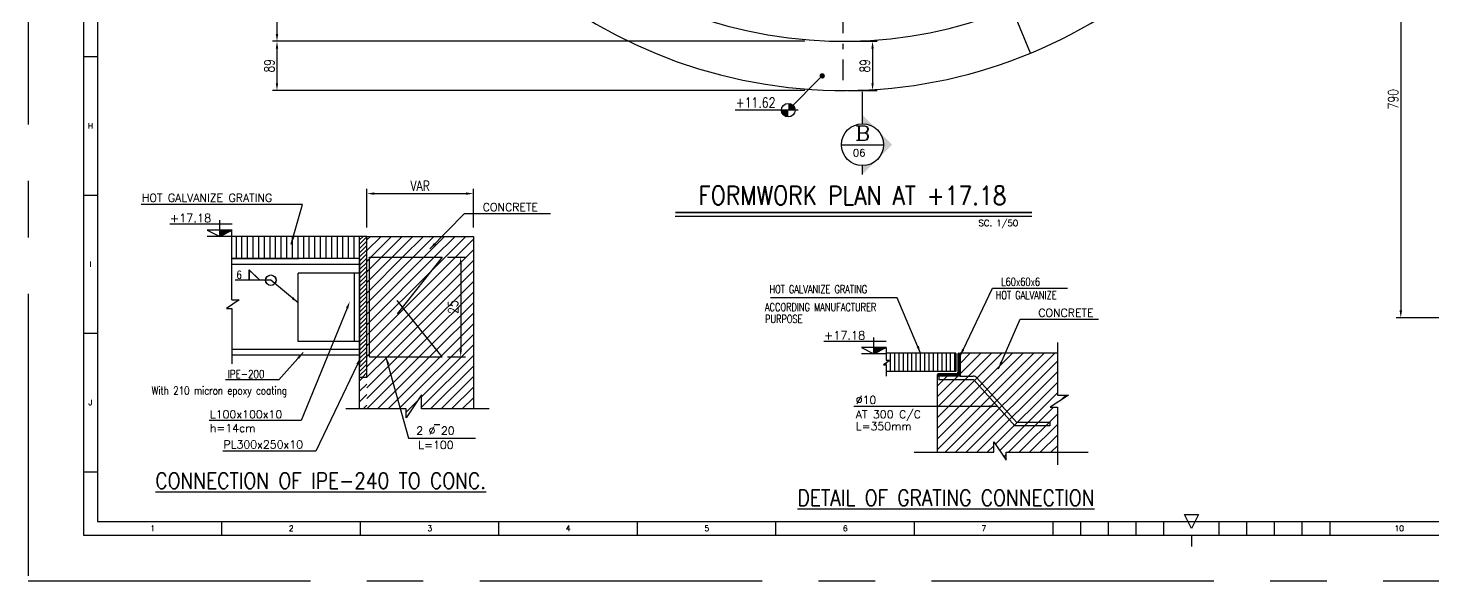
# Model space of a CAD drawing. Extents: x 0 to 9506, y 0 to 789.
# Drawn here: x 9373.31 to 9398.67, y 759.1 to 769.09 of the extents above; entities that cross this region are included whole.
import ezdxf
from ezdxf.enums import TextEntityAlignment as Align

# ---------------------------------------------------------------- set-up
doc = ezdxf.new("R2010")
doc.units = 0
doc.header["$LTSCALE"] = 3
doc.header["$MEASUREMENT"] = 0
for name, pattern in [('CENTER', [2, 1.25, -0.25, 0.25, -0.25]), ('DASHDOT', [1, 0.5, -0.25, 0, -0.25]), ('DASHED2', [0.375, 0.25, -0.125])]:
    doc.linetypes.add(name, pattern=pattern)
doc.layers.get('0').update_dxf_attribs({"linetype": 'CONTINUOUS'})
doc.layers.get('DEFPOINTS').update_dxf_attribs({"linetype": 'CONTINUOUS'})
for name, color, linetype in [('1', 1, 'CONTINUOUS'), ('1HATCH1', 20, 'CONTINUOUS'), ('1SIGN', 2, 'CONTINUOUS'), ('1TEXT1', 2, 'CONTINUOUS'), ('1WALL', 3, 'CONTINUOUS'), ('2', 2, 'CONTINUOUS'), ('4', 4, 'CONTINUOUS'), ('ARMATOR', 4, 'CONTINUOUS'), ('CUT', 1, 'DASHED2'), ('DIM', 7, 'CONTINUOUS'), ('H', 15, 'CONTINUOUS'), ('KD', 3, 'CONTINUOUS'), ('SEC.', 5, 'CONTINUOUS'), ('T', 3, 'CONTINUOUS')]:
    doc.layers.add(name, color=color, linetype=linetype)
doc.styles.add('ROMANC', font='romanc.shx')
doc.styles.add('ROMANS', font='ROMANS.shx', dxfattribs={"width": 0.8})
doc.styles.get("Standard").update_dxf_attribs({"font": 'romans.shx'})
doc.styles.add('TX', font='TXT.shx')
doc.dimstyles.new('100 GHA', dxfattribs={"dimtxt": 0.135, "dimasz": 0.11, "dimexe": 0.06, "dimexo": 0.06, "dimgap": 0.025, "dimtad": 1, "dimdec": 0, "dimlfac": 100, "dimzin": 0, "dimdsep": 46, "dimtxsty": 'ROMANS', "dimcen": 0.5, "dimclrd": 1, "dimclre": 1, "dimclrt": 2, "dimadec": 0, "dimazin": 0, "dimtfac": 1, "dimtdec": 0, "dimtmove": 2, "dimatfit": 3, "dimfxl": 0.15, "dimtolj": 1, "dimtzin": 0, "dimlwd": -1, "dimlwe": -1, "dimarcsym": 0})
pattern_1 = [(45, (45.59463, 35.38166), (-0.0954594155, 0.0954594155), [])]

# ---------------------------------------------------------------- blocks, each defined once
blk = doc.blocks.new('*D80')
at = {"layer": '1WALL', "color": 1, "transparency": 16777216}
for p, q in [((9387.328, 784.778), (9377.718, 784.778)), ((9377.802, 784.646), (9377.802, 768.987)), ((9387.328, 768.855), (9377.718, 768.855))]:
    blk.add_line(p, q, dxfattribs=at)
for points in [[(9377.78, 784.646), (9377.824, 784.646), (9377.802, 784.778)], [(9377.78, 768.987), (9377.824, 768.987), (9377.802, 768.855)]]:
    blk.add_solid(points, dxfattribs=at)
at = {"layer": 'DEFPOINTS', "color": 0, "transparency": 16777216}
for p in [(9387.412, 784.778), (9377.802, 768.855), (9387.412, 768.855)]:
    blk.add_point(p, dxfattribs=at)
at = {"layer": '1WALL', "color": 2, "transparency": 16777216, "insert": (9377.664, 776.816), "char_height": 0.18, "attachment_point": 5, "rotation": 90, "style": 'ROMANS'}
blk.add_mtext('\\A1;1592', dxfattribs=at)
blk = doc.blocks.new('*D81')
at = {"layer": '1WALL', "color": 1, "transparency": 16777216}
for p, q in [((9387.328, 768.855), (9377.718, 768.855)), ((9377.802, 768.723), (9377.802, 768.098)), ((9387.328, 767.966), (9377.718, 767.966))]:
    blk.add_line(p, q, dxfattribs=at)
for points in [[(9377.78, 768.723), (9377.824, 768.723), (9377.802, 768.855)], [(9377.78, 768.098), (9377.824, 768.098), (9377.802, 767.966)]]:
    blk.add_solid(points, dxfattribs=at)
at = {"layer": 'DEFPOINTS', "color": 0, "transparency": 16777216}
for p in [(9387.412, 768.855), (9377.802, 767.966), (9387.412, 767.966)]:
    blk.add_point(p, dxfattribs=at)
at = {"layer": '1WALL', "color": 2, "transparency": 16777216, "insert": (9377.664, 768.411), "char_height": 0.18, "attachment_point": 5, "rotation": 90, "style": 'ROMANS'}
blk.add_mtext('\\A1;89', dxfattribs=at)
blk = doc.blocks.new('*D128')
at = {"layer": '1WALL', "color": 1, "transparency": 16777216}
for p, q in [((9388.1, 768.855), (9388.636, 768.855)), ((9388.552, 768.723), (9388.552, 768.098)), ((9388.1, 767.966), (9388.636, 767.966))]:
    blk.add_line(p, q, dxfattribs=at)
for points in [[(9388.53, 768.723), (9388.574, 768.723), (9388.552, 768.855)], [(9388.53, 768.098), (9388.574, 768.098), (9388.552, 767.966)]]:
    blk.add_solid(points, dxfattribs=at)
at = {"layer": 'DEFPOINTS', "color": 0, "transparency": 16777216}
for p in [(9388.016, 768.855), (9388.016, 767.966), (9388.552, 767.966)]:
    blk.add_point(p, dxfattribs=at)
at = {"layer": '1WALL', "color": 2, "transparency": 16777216, "insert": (9388.414, 768.411), "char_height": 0.18, "attachment_point": 5, "rotation": 90, "style": 'ROMANS'}
blk.add_mtext('\\A1;89', dxfattribs=at)
blk = doc.blocks.new('*D315')
at = {"layer": '1WALL', "color": 1, "transparency": 16777216}
for p, q in [((9398.803, 771.758), (9398.003, 771.758)), ((9398.087, 771.626), (9398.087, 763.99)), ((9398.803, 763.858), (9398.003, 763.858))]:
    blk.add_line(p, q, dxfattribs=at)
for points in [[(9398.065, 771.626), (9398.109, 771.626), (9398.087, 771.758)], [(9398.065, 763.99), (9398.109, 763.99), (9398.087, 763.858)]]:
    blk.add_solid(points, dxfattribs=at)
at = {"layer": 'DEFPOINTS', "color": 0, "transparency": 16777216}
for p in [(9398.887, 771.758), (9398.087, 763.858), (9398.887, 763.858)]:
    blk.add_point(p, dxfattribs=at)
at = {"layer": '1WALL', "color": 2, "transparency": 16777216, "insert": (9397.949, 767.808), "char_height": 0.18, "attachment_point": 5, "rotation": 90, "style": 'ROMANS'}
blk.add_mtext('\\A1;790', dxfattribs=at)
blk = doc.blocks.new('SEC-1')
at = {"layer": 'SEC.'}
h = blk.add_hatch(color=9, dxfattribs=at)
h.paths.add_polyline_path([(-81.7, 0), (-40.8, -40.8, -0.414214), (-40.8, 40.8)])
h.paths.add_polyline_path([(-40.8, -40.8), (0, -81.7), (0, -57.7, -0.198912)])
h.paths.add_polyline_path([(-40.8, 40.8, -0.198912), (0, 57.7), (0, 81.7)])
at = {"layer": 'SEC.', "color": 9}
blk.add_line((0, 81.7), (0, 57.7), dxfattribs=at)
at = {"layer": 'SEC.', "color": 4}
blk.add_line((0, -57.7), (0, -145), dxfattribs=at)
blk.add_circle((0, 0), 57.7, dxfattribs=at)
blk = doc.blocks.new('*D340')
at = {"layer": 'DEFPOINTS', "color": 0, "transparency": 16777216}
for p in [(9380.798, 764.953), (9380.798, 763.151), (9381.118, 763.151)]:
    blk.add_point(p, dxfattribs=at)
at = {"layer": 'DIM', "color": 1, "transparency": 16777216}
for p, q in [((9380.882, 764.953), (9381.202, 764.953)), ((9381.118, 764.821), (9381.118, 763.283)), ((9380.882, 763.151), (9381.202, 763.151))]:
    blk.add_line(p, q, dxfattribs=at)
for points in [[(9381.096, 764.821), (9381.14, 764.821), (9381.118, 764.953)], [(9381.096, 763.283), (9381.14, 763.283), (9381.118, 763.151)]]:
    blk.add_solid(points, dxfattribs=at)
at = {"layer": 'DIM', "color": 2, "transparency": 16777216, "insert": (9380.98, 764.052), "char_height": 0.18, "attachment_point": 5, "rotation": 90, "style": 'ROMANS'}
blk.add_mtext('\\A1;25', dxfattribs=at)
blk = doc.blocks.new('*D341')
at = {"layer": 'DEFPOINTS', "color": 0, "transparency": 16777216}
for p in [(9381.347, 766.102), (9379.425, 765.408), (9381.347, 765.408)]:
    blk.add_point(p, dxfattribs=at)
at = {"layer": 'DIM', "color": 1, "transparency": 16777216}
for p, q in [((9379.425, 765.492), (9379.425, 766.186)), ((9379.557, 766.102), (9381.215, 766.102)), ((9381.347, 765.492), (9381.347, 766.186))]:
    blk.add_line(p, q, dxfattribs=at)
for points in [[(9379.557, 766.124), (9379.557, 766.08), (9379.425, 766.102)], [(9381.215, 766.124), (9381.215, 766.08), (9381.347, 766.102)]]:
    blk.add_solid(points, dxfattribs=at)
at = {"layer": 'DIM', "color": 2, "transparency": 16777216, "insert": (9380.386, 766.24), "char_height": 0.18, "attachment_point": 5, "style": 'ROMANS'}
blk.add_mtext('\\A1;VAR', dxfattribs=at)
blk = doc.blocks.new('KD')
at = {"layer": 'KD', "color": 3}
for p, q in [((0, -1.214), (0, -42.424)), ((0, -42.424), (58.871, -42.424))]:
    blk.add_line(p, q, dxfattribs=at)
at = {"layer": 'KD', "color": 5}
for p, q in [((0.368, -1.582), (0.368, -42.056)), ((0.368, -42.056), (58.503, -42.056))]:
    blk.add_line(p, q, dxfattribs=at)
at = {"layer": 'KD', "color": 6}
for p, q in [((0, -29.693), (0.368, -29.693)), ((0, -33.373), (0.368, -33.373)), ((0, -37.052), (0.368, -37.052)), ((0, -40.732), (0.368, -40.732)), ((3.679, -42.424), (3.679, -42.056)), ((7.359, -42.424), (7.359, -42.056)), ((11.038, -42.424), (11.038, -42.056)), ((14.718, -42.424), (14.718, -42.056)), ((18.397, -42.424), (18.397, -42.056)), ((22.077, -42.424), (22.077, -42.056)), ((25.756, -42.424), (25.756, -42.056)), ((26.492, -42.424), (26.492, -42.056)), ((27.228, -42.424), (27.228, -42.056)), ((27.964, -42.424), (27.964, -42.056)), ((28.7, -42.424), (28.7, -42.056)), ((29.252, -41.872), (29.62, -41.872)), ((29.436, -42.24), (29.252, -41.872)), ((29.62, -41.872), (29.436, -42.24)), ((30.172, -42.424), (30.172, -42.056)), ((30.908, -42.424), (30.908, -42.056)), ((31.643, -42.424), (31.643, -42.056)), ((32.379, -42.424), (32.379, -42.056)), ((33.115, -42.424), (33.115, -42.056)), ((25.756, -42.424), (33.115, -42.424)), ((29.436, -42.424), (29.436, -42.719))]:
    blk.add_line(p, q, dxfattribs=at)
at = {"layer": 'KD', "color": 8, "linetype": 'CENTER', "ltscale": 2}
blk.add_lwpolyline([(-1.472, -43.638), (60.343, -43.638), (60.343, 0), (-1.472, 0)], close=True, dxfattribs=at)
at = {"layer": 'DIM'}
for tag, p in [('--', (55.888, -41.627)), ('--', (56.775, -41.661)), ('1:', (57.553, -41.661))]:
    blk.add_attdef(tag, p, '', height=0.147, dxfattribs=at)
at = {"layer": 'KD', "color": 6, "style": 'TX'}
for s, height, p in [('H', 0.147, (0.184, -31.533)), ('I', 0.147, (0.184, -35.212)), ('J', 0.147, (0.184, -38.892)), ('1', 0.147, (1.84, -42.24)), ('2', 0.147, (5.519, -42.24)), ('3', 0.147, (9.199, -42.24)), ('4', 0.147, (12.878, -42.24)), ('5', 0.147, (16.558, -42.24)), ('6', 0.147, (20.237, -42.24)), ('7', 0.147, (23.917, -42.24)), ('10', 0.1472, (34.955, -42.24))]:
    blk.add_text(s, height=height, dxfattribs=at).set_placement(p, align=Align.MIDDLE)

msp = doc.modelspace()

# ---------------------------------------------------------------- hatches: boundary and pattern name
h = msp.add_hatch(color=1)
h.paths.add_polyline_path([(9387.0299, 767.7333, -0.4142136), (9387.1524, 767.6107), (9387.0299, 767.6107)])
h.paths.add_polyline_path([(9386.9073, 767.6107), (9387.0299, 767.6107), (9387.0299, 767.4882, -0.4142136)])
at = {"layer": '1HATCH1', "linetype": 'Continuous'}
for points in [[(9376.993, 765.4407), (9376.768, 765.4407), (9376.768, 765.3282)], [(9376.993, 765.4407), (9376.768, 765.4407), (9376.768, 765.3282)], [(9388.8, 763.3203), (9388.575, 763.3203), (9388.575, 763.2078)], [(9388.8, 763.3203), (9388.575, 763.3203), (9388.575, 763.2078)]]:
    msp.add_hatch(color=256, dxfattribs=at).paths.add_polyline_path(points)
at = {"layer": '1WALL'}
h = msp.add_hatch(dxfattribs=at)
h.set_pattern_fill('ANSI31', color=1, scale=1.08, style=0)
h.set_pattern_definition(pattern_1)
h.paths.add_polyline_path([(9379.4253, 765.3285), (9379.4253, 762.7784), (9379.4253, 762.2106), (9380.1333, 762.2106), (9380.1333, 762.049), (9380.4102, 762.4646), (9380.4102, 762.2106), (9381.3465, 762.2106), (9381.3465, 765.3285)])
h.paths.add_polyline_path([(9380.7846, 764.9532), (9380.0648, 764.0521), (9380.7846, 763.1509), (9379.4688, 763.1509), (9379.4688, 764.9532)], flags=16)
h.paths.add_polyline_path([(9380.8449, 763.8905), (9380.8449, 764.2136), (9381.1149, 764.2136), (9381.1149, 763.8905)], flags=24)
h = msp.add_hatch(dxfattribs=at)
h.set_pattern_fill('ANSI31', color=1, scale=1.08, style=0)
h.set_pattern_definition(pattern_1)
h.paths.add_polyline_path([(9379.4688, 764.9532), (9379.4688, 763.1509), (9380.7846, 763.1509), (9380.0648, 764.0521), (9380.7846, 764.9532)])
h = msp.add_hatch(dxfattribs=at)
h.set_pattern_fill('ANSI31', color=1, scale=1.08, style=0)
h.set_pattern_definition([(45, (45.59463, 35.23704), (-0.0954594155, 0.0954594155), [])])
h.paths.add_polyline_path([(9391.7595, 762.2399), (9392.0901, 762.4601), (9391.8881, 762.4601), (9391.8881, 763.2178), (9390.1305, 763.2178), (9390.1305, 762.8042), (9389.7168, 762.8042), (9389.7168, 761.4264), (9390.743, 761.4264), (9390.743, 761.616), (9390.9633, 761.2857), (9390.9633, 761.4264), (9391.8881, 761.4264), (9391.8881, 762.2399)])
h.paths.add_polyline_path([(9391.1503, 761.9693), (9391.7543, 761.9693), (9391.7543, 761.9031), (9391.1206, 761.9031), (9390.386, 762.7297, 0.2142555), (9390.3675, 762.738, -0.2142555), (9390.386, 762.7297), (9391.1206, 761.9031), (9391.7543, 761.9031), (9391.7543, 761.9693), (9391.1503, 761.9693), (9390.4355, 762.7736, 0.2142548), (9390.3675, 762.8042, -0.2142548), (9390.4355, 762.7736)], flags=16)
h = msp.add_hatch(dxfattribs=at)
h.set_pattern_fill('ANSI31', color=1, scale=1.08, style=0)
h.set_pattern_definition([(45, (45.59463, 34.87721), (-0.0954594155, 0.0954594155), [])])
h.paths.add_polyline_path([(9379.4253, 762.7784), (9379.2941, 762.7784), (9379.2941, 762.2106), (9379.4253, 762.2106)])
at = {"layer": 'ARMATOR', "linetype": 'Continuous', "ltscale": 0.05}
h = msp.add_hatch(dxfattribs=at)
h.set_pattern_fill('ANSI31', color=1, scale=0.81, angle=45, style=0)
h.set_pattern_definition([(90, (8536.49143, 807.45271), (-0.10125, 2e-17), [])])
h.paths.add_polyline_path([(9379.2941, 765.3282), (9376.993, 765.3282), (9376.993, 764.9267), (9379.2941, 764.9267)])
h = msp.add_hatch(dxfattribs=at)
h.set_pattern_fill('ANSI31', color=1, scale=0.620426, angle=45, style=0)
h.set_pattern_definition([(90, (9369.87531, 948.17851), (-0.07755319, 1e-17), [])])
h.paths.add_polyline_path([(9390.0581, 762.8869), (9390.0581, 763.2178), (9388.8, 763.2178), (9388.8, 763.0927), (9388.8696, 763.0927), (9388.7491, 763.0097), (9388.8, 763.0097), (9388.8, 762.8869)])
h = msp.add_hatch(dxfattribs=at)
h.set_pattern_fill('ANSI31', color=1, scale=0.124085, style=0)
h.set_pattern_definition([(45, (9382.70633, 811.743178), (-0.0109676775, 0.0109676775), [])])
h.paths.add_polyline_path([(9390.1305, 763.2178), (9390.1098, 763.2178, 0.4142136), (9390.0891, 763.1971), (9390.0891, 762.8662, -0.4142136), (9390.0684, 762.8456), (9389.7375, 762.8456, 0.4142136), (9389.7168, 762.8249), (9389.7168, 762.8042), (9390.1305, 762.8042)])
at = {"layer": 'H'}
h = msp.add_hatch(dxfattribs=at)
h.set_pattern_fill('ANSI31', color=1, scale=0.433354, style=0)
h.set_pattern_definition([(45, (2870.21468, 1551.61563), (-0.0383034645, 0.0383034645), [])])
h.paths.add_polyline_path([(9379.4253, 765.3285), (9379.2941, 765.3285), (9379.2941, 764.9267), (9379.2941, 764.9267), (9379.2941, 764.8468), (9379.2941, 764.8468), (9379.2941, 762.7784), (9379.4253, 762.7784), (9379.4253, 762.7784)])

# ---------------------------------------------------------------- linework, layer by layer
at = {"color": 2}
msp.add_line((9387.2078, 767.6107), (9386.0713, 767.6107), dxfattribs=at)
msp.add_circle((9387.0299, 767.6107), 0.1225, dxfattribs=at)
at = {"layer": '1', "color": 2}
msp.add_line((9380.7401, 761.9247), (9380.6408, 761.9247), dxfattribs=at)
at = {"layer": '1SIGN', "linetype": 'Continuous'}
for p, q in [((9376.993, 765.5472), (9375.868, 765.5472)), ((9376.993, 765.5472), (9375.868, 765.5472)), ((9376.768, 765.3282), (9376.768, 765.6222)), ((9376.768, 765.3282), (9376.768, 765.6222)), ((9376.993, 765.3282), (9376.543, 765.3282)), ((9376.993, 765.3282), (9376.543, 765.3282)), ((9388.575, 763.2078), (9388.575, 763.5018)), ((9388.575, 763.2078), (9388.575, 763.5018)), ((9388.8, 763.4268), (9387.675, 763.4268)), ((9388.8, 763.4268), (9387.675, 763.4268)), ((9388.8, 763.2078), (9388.35, 763.2078)), ((9388.8, 763.2078), (9388.35, 763.2078))]:
    msp.add_line(p, q, dxfattribs=at)
at = {"layer": '1SIGN', "const_width": 0.028}
msp.add_lwpolyline([(9384.9896, 765.7623), (9391.4278, 765.7623)], dxfattribs=at)
at = {"layer": '1SIGN'}
msp.add_lwpolyline([(9384.9896, 765.6922), (9391.4278, 765.6922)], dxfattribs=at)
at = {"layer": '1SIGN', "linetype": 'Continuous'}
for points in [[(9376.543, 765.4407), (9376.768, 765.3282), (9376.993, 765.4407), (9376.543, 765.4407)], [(9376.543, 765.4407), (9376.768, 765.3282), (9376.993, 765.4407), (9376.543, 765.4407)], [(9388.35, 763.3203), (9388.575, 763.2078), (9388.8, 763.3203), (9388.35, 763.3203)], [(9388.35, 763.3203), (9388.575, 763.2078), (9388.8, 763.3203), (9388.35, 763.3203)]]:
    msp.add_lwpolyline(points, dxfattribs=at)
at = {"layer": '1WALL', "color": 1, "linetype": 'DASHDOT', "ltscale": 0.25}
msp.add_line((9388.0164, 786.3744), (9388.0164, 767.9664), dxfattribs=at)
at = {"layer": '1WALL'}
msp.add_line((9391.4031, 768.64), (9389.3558, 773.5828), dxfattribs=at)
at = {"layer": '1WALL', "color": 2}
for radius, start, end in [(8.85, 12.72894, 347.27106), (8.85, 12.72894, 347.27106), (7.9612, 14.17822, 345.82178)]:
    msp.add_arc((9388.0164, 776.8164), radius, start, end, dxfattribs=at)
at = {"layer": '2', "color": 1}
for p, q in [((9377.2962, 764.7237), (9377.2962, 764.5368)), ((9377.2962, 764.7237), (9377.4916, 764.5368)), ((9377.2971, 764.7244), (9377.2971, 764.5374)), ((9377.2971, 764.7244), (9377.4925, 764.5374))]:
    msp.add_line(p, q, dxfattribs=at)
for centre in [(9377.69, 764.5368), (9377.6909, 764.5374)]:
    msp.add_circle(centre, 0.0946, dxfattribs=at)
at = {"layer": '4', "linetype": 'Continuous', "ltscale": 0.05}
for p, q in [((9379.4253, 765.3285), (9381.3465, 765.3285)), ((9381.3465, 765.3285), (9381.3465, 762.2106)), ((9379.951, 764.9267), (9379.951, 764.9267)), ((9379.2941, 762.2106), (9379.2941, 762.7784))]:
    msp.add_line(p, q, dxfattribs=at)
at = {"layer": 'ARMATOR', "color": 1, "linetype": 'Continuous', "ltscale": 0.05}
for p, q in [((9376.9871, 764.1795), (9376.9871, 765.4307)), ((9377.1185, 764.1795), (9376.8912, 764.023)), ((9376.8912, 764.023), (9376.9871, 764.023)), ((9376.9871, 764.1795), (9377.1185, 764.1795)), ((9376.9871, 764.023), (9376.9871, 763.0269)), ((9388.8, 763.3229), (9388.8, 763.0927)), ((9391.8881, 763.4082), (9391.8881, 762.4601)), ((9388.8696, 763.0927), (9388.7491, 763.0097)), ((9388.7491, 763.0097), (9388.8, 763.0097)), ((9388.8, 763.0927), (9388.8696, 763.0927)), ((9388.8, 763.0097), (9388.8, 762.8036)), ((9380.4102, 762.4646), (9380.1333, 762.049)), ((9380.4102, 762.2106), (9380.4102, 762.4646)), ((9392.0901, 762.4601), (9391.7595, 762.2399)), ((9391.7595, 762.2399), (9391.8881, 762.2399)), ((9391.8881, 762.4601), (9392.0901, 762.4601)), ((9391.8881, 762.2399), (9391.8881, 761.2001)), ((9380.1333, 762.2106), (9379.0449, 762.2106)), ((9380.1333, 762.049), (9380.1333, 762.2106)), ((9381.632, 762.2106), (9380.4102, 762.2106)), ((9390.743, 761.616), (9390.9633, 761.2857)), ((9390.743, 761.4264), (9390.743, 761.616)), ((9389.3045, 761.4264), (9390.743, 761.4264)), ((9390.9633, 761.2857), (9390.9633, 761.4264)), ((9390.9633, 761.4264), (9392.4451, 761.4264))]:
    msp.add_line(p, q, dxfattribs=at)
at = {"layer": 'ARMATOR', "color": 3, "linetype": 'Continuous', "ltscale": 0.05}
for p, q in [((9379.2941, 764.9267), (9379.2941, 763.0036)), ((9391.8881, 763.2178), (9390.1305, 763.2178)), ((9389.7168, 762.8042), (9389.7168, 761.4264))]:
    msp.add_line(p, q, dxfattribs=at)
at = {"layer": 'ARMATOR', "color": 2, "linetype": 'Continuous', "ltscale": 0.05}
for p, q in [((9390.0581, 763.2178), (9388.8, 763.2178)), ((9390.0581, 763.2178), (9390.0581, 762.8869)), ((9390.0891, 763.1971), (9390.0891, 762.8662)), ((9390.1098, 763.2178), (9390.1305, 763.2178)), ((9390.1305, 763.2178), (9390.1305, 762.8042)), ((9390.0581, 762.8869), (9388.8, 762.8869)), ((9389.7168, 762.8249), (9389.7168, 762.8042)), ((9390.1305, 762.8042), (9389.7168, 762.8042)), ((9390.0684, 762.8456), (9389.7375, 762.8456)), ((9389.7464, 762.8042), (9389.7464, 762.738)), ((9390.1305, 762.8042), (9390.3675, 762.8042)), ((9390.4355, 762.7736), (9391.1503, 761.9693)), ((9390.3675, 762.738), (9389.7464, 762.738)), ((9390.386, 762.7297), (9391.1206, 761.9031)), ((9391.7543, 761.9031), (9391.1206, 761.9031)), ((9391.1503, 761.9693), (9391.7543, 761.9693)), ((9391.7543, 761.9693), (9391.7543, 761.9031))]:
    msp.add_line(p, q, dxfattribs=at)
for centre, radius, start, end in [((9390.1098, 763.1971), 0.0207, 90, 180), ((9389.7375, 762.8249), 0.0207, 90, 180), ((9390.0684, 762.8662), 0.0207, 270, 0), ((9390.3675, 762.7132), 0.091, 41.6276, 90), ((9390.3675, 762.7132), 0.0248, 41.6276, 90)]:
    msp.add_arc(centre, radius, start, end, dxfattribs=at)
at = {"layer": 'CUT'}
msp.add_line((9387.9914, 766.9864), (9388.7501, 766.9864), dxfattribs=at)
at = {"layer": 'DIM', "color": 1, "linetype": 'Continuous'}
for p, q in [((9379.0663, 764.0311), (9378.2409, 761.9995)), ((9379.2548, 763.0171), (9378.503, 761.45))]:
    msp.add_line(p, q, dxfattribs=at)
at = {"layer": 'DIM', "color": 1}
for p, q in [((9379.7693, 763.1443), (9380.1744, 761.6835)), ((9378.2409, 761.9995), (9376.5794, 761.9995)), ((9380.1744, 761.6835), (9381.3863, 761.6835)), ((9378.503, 761.45), (9376.8245, 761.45))]:
    msp.add_line(p, q, dxfattribs=at)
for points in [[(9379.0869, 764.0224), (9379.0457, 764.0397), (9379.1182, 764.1549)], [(9379.2755, 763.0084), (9379.2342, 763.0257), (9379.3067, 763.1409)]]:
    msp.add_solid(points, dxfattribs=at)
at = {"layer": 'DIM', "color": 1, "linetype": 'Continuous'}
msp.add_solid([(9379.8328, 763.0238), (9379.7904, 763.0097), (9379.7693, 763.1443)], dxfattribs=at)
at = {"layer": 'H', "color": 5}
for p, q in [((9379.4688, 763.1509), (9379.4688, 764.9532)), ((9379.4688, 764.9532), (9380.7846, 764.9532)), ((9380.7846, 764.9532), (9379.9682, 763.9312)), ((9380.7846, 763.1509), (9379.9682, 764.173)), ((9379.4688, 763.1509), (9380.7846, 763.1509))]:
    msp.add_line(p, q, dxfattribs=at)
at = {"layer": 'T', "color": 2}
for p, q in [((9379.2953, 765.3282), (9376.993, 765.3282)), ((9379.2941, 762.7784), (9379.2941, 765.3285)), ((9379.4253, 765.3285), (9379.2941, 765.3285)), ((9379.4253, 762.7784), (9379.4253, 765.3285)), ((9376.983, 764.9267), (9378.1964, 764.9267)), ((9379.2953, 764.9267), (9376.993, 764.9267)), ((9379.2953, 764.8214), (9376.993, 764.8214)), ((9379.2941, 764.8468), (9379.2941, 764.9267)), ((9379.2953, 764.6629), (9378.1839, 764.6629)), ((9378.1839, 763.4273), (9378.1839, 764.6629)), ((9379.2031, 763.4273), (9379.2031, 764.6629)), ((9379.2953, 763.2855), (9376.993, 763.2855)), ((9379.2953, 763.4273), (9378.1839, 763.4273)), ((9379.2953, 763.1802), (9376.993, 763.1802)), ((9379.4253, 762.7784), (9379.2953, 762.7784))]:
    msp.add_line(p, q, dxfattribs=at)

# ---------------------------------------------------------------- block references
at = {"layer": 'CUT', "xscale": 0.006570666666448233, "yscale": 0.006570666666448233, "zscale": 0.006570666666448233, "rotation": 180}
msp.add_blockref('SEC-1', (9388.3707, 766.9864), dxfattribs=at)
at = {"layer": 'DIM', "xscale": 0.6794467363194333, "yscale": 0.6794467363194333, "zscale": 0.6794467363194333}
msp.add_blockref('KD', (9374.3093, 788.7518), dxfattribs=at)

# ---------------------------------------------------------------- texts
at = {"color": 4, "style": 'ROMANS', "width": 0.85}
msp.add_text('FORMWORK PLAN AT +17.18', height=0.34, dxfattribs=at).set_placement((9388.1872, 766.0692), align=Align.MIDDLE)
for s, p in [('%%UCONNECTION OF IPE-240 TO CONC.', (9375.6065, 760.7686)), ('%%UDETAIL OF GRATING CONNECTION', (9387.2002, 760.4604))]:
    msp.add_text(s, height=0.289, dxfattribs=at).set_placement(p)
at = {"layer": '1TEXT1', "style": 'ROMANS'}
for s, height, p in [('+17.18', 0.15, (9375.868, 765.5847, 0)), ('SC. 1/50', 0.1122, (9390.4642, 765.5129)), ('+17.18', 0.15, (9387.675, 763.4643, 0))]:
    msp.add_text(s, height=height, dxfattribs=at).set_placement(p)
at = {"layer": '1WALL', "color": 2, "insert": (9386.4416, 767.7476), "char_height": 0.18, "attachment_point": 5, "style": 'ROMANS'}
msp.add_mtext('+11.62', dxfattribs=at)
at = {"layer": '2', "color": 2, "style": 'ROMANS'}
for s, height, p in [('HOT GALVANIZE GRATING ', 0.144404, (9375.363, 765.9536)), ('CONCRETE', 0.1444, (9381.5158, 765.7844)), ('CONCRETE', 0.1444, (9391.5437, 763.8754)), ('%%c10', 0.1444, (9388.2481, 762.3002)), ('L100x100x10', 0.144404, (9376.5913, 762.0407)), ('AT 300 C/C', 0.1444, (9388.2497, 762.0406)), ('h=14cm', 0.1444, (9376.5913, 761.7928)), ('2 %%C 20', 0.1444, (9380.316, 761.7463)), ('L=350mm', 0.1444, (9388.2497, 761.8252)), ('PL300x250x10', 0.144404, (9376.8364, 761.4956)), ('L=100', 0.1444, (9380.3524, 761.4872))]:
    msp.add_text(s, height=height, dxfattribs=at).set_placement(p)
at = {"layer": '2', "color": 2, "style": 'ROMANS', "width": 0.75}
for s, height, p in [('L60x60x6', 0.1444, (9390.8752, 764.4362)), ('HOT GALVANIZE GRATING ', 0.144404, (9386.6899, 764.302)), ('HOT GALVANIZE', 0.144404, (9390.7746, 764.194)), (' ACCORDING MANUFACTURER', 0.144404, (9386.5359, 763.9783)), (' PURPOSE ', 0.1444, (9386.5359, 763.7641))]:
    msp.add_text(s, height=height, dxfattribs=at).set_placement(p)
at = {"layer": '2', "color": 2, "insert": (9376.9118, 762.7683), "char_height": 0.144404, "attachment_point": 7, "style": 'ROMANS'}
msp.add_mtext('\\A1;IPE-200', dxfattribs=at)
at = {"layer": 'CUT', "color": 4, "style": 'ROMANC', "width": 1.1}
msp.add_text('B', height=0.2645, dxfattribs=at).set_placement((9388.373, 767.1962), align=Align.MIDDLE)
at = {"layer": 'CUT', "color": 1, "style": 'ROMANS'}
msp.add_text('06', height=0.1301, dxfattribs=at).set_placement((9388.1999, 766.7741))
at = {"layer": 'DIM', "color": 2, "style": 'ROMANS', "width": 0.8}
for s, height, p in [('6', 0.1433, (9377.0679, 764.5625)), (' With 210 micron epoxy coating', 0.143318, (9375.4623, 762.4708))]:
    msp.add_text(s, height=height, dxfattribs=at).set_placement(p)

# ---------------------------------------------------------------- dimensions: what is measured, and where the dimension line sits
at = {"layer": '1WALL'}
for base, p1, p2, angle, picture, middle in [((9377.8021, 768.8552), (9387.4121, 784.7775), (9387.4121, 768.8552), 90, '*D80', (9377.6641, 776.8164)), ((9398.0869, 763.8583), (9398.8868, 771.7583), (9398.8868, 763.8583), 90, '*D315', (9397.9489, 767.8083)), ((9377.8021, 767.9664), (9387.4121, 768.8552), (9387.4121, 767.9664), 90, '*D81', (9377.6641, 768.4108)), ((9388.5523, 767.9664), (9388.0164, 768.8552), (9388.0164, 767.9664), 270, '*D128', (9388.4143, 768.4108))]:
    dim = msp.add_linear_dim(base=base, p1=p1, p2=p2, angle=angle, dimstyle='100 GHA', override={"dimscale": 1.2, "dimtxt": 0.15, "dimexe": 0.07, "dimexo": 0.07, "dimgap": 0.04, "dimzin": 12, "dimadec": 1, "dimazin": 3, "dimfxl": 0.5}, dxfattribs=at)
    dim.commit()
    dim.dimension.update_dxf_attribs({"geometry": picture, "text_midpoint": middle})
at = {"layer": 'DIM'}
dim = msp.add_linear_dim(base=(9381.3465, 766.1021), p1=(9379.4253, 765.4078), p2=(9381.3465, 765.4078), text='VAR', dimstyle='100 GHA', override={"dimscale": 1.2, "dimtxt": 0.15, "dimexe": 0.07, "dimexo": 0.07, "dimgap": 0.04, "dimzin": 12, "dimadec": 1, "dimazin": 3, "dimfxl": 0.5}, dxfattribs=at)
dim.commit()
dim.dimension.update_dxf_attribs({"geometry": '*D341', "text_midpoint": (9380.3859, 766.2401)})
dim = msp.add_linear_dim(base=(9381.1179, 763.1509), p1=(9380.7984, 764.9532), p2=(9380.7984, 763.1509), angle=90, text='25', dimstyle='100 GHA', override={"dimscale": 1.2, "dimtxt": 0.15, "dimexe": 0.07, "dimexo": 0.07, "dimgap": 0.04, "dimzin": 12, "dimadec": 1, "dimazin": 3, "dimfxl": 0.5}, dxfattribs=at)
dim.commit()
dim.dimension.update_dxf_attribs({"geometry": '*D340', "text_midpoint": (9380.9799, 764.0521)})

# ---------------------------------------------------------------- leaders
at = {"layer": '1WALL'}
msp.add_leader([(9387.643, 768.23), (9387.0299, 767.6107)], dimstyle='100 GHA', override={"dimscale": 1.2, "dimtxt": 0.15, "dimasz": 0.08, "dimexe": 0.07, "dimexo": 0.07, "dimgap": 0.04, "dimtad": 0, "dimzin": 12, "dimadec": 1, "dimazin": 3, "dimldrblk": 'Dot', "dimfxl": 0.5}, dxfattribs=at)
at = {"layer": '4'}
msp.add_leader([(9378.0595, 765.1899), (9378.2639, 765.9063), (9375.3501, 765.9063)], dimstyle='100 GHA', override={"dimscale": 1.2, "dimtxt": 0.15, "dimexe": 0.07, "dimexo": 0.07, "dimgap": 0.04, "dimzin": 12, "dimadec": 1, "dimazin": 3, "dimfxl": 0.5}, dxfattribs=at)
at = {"layer": 'DIM', "color": 2}
for points in [[(9380.5611, 765.1034), (9381.1856, 765.741), (9382.7383, 765.741)], [(9378.1839, 764.1297), (9377.69, 764.5368), (9377.0451, 764.5368)], [(9378.274, 763.2305), (9377.8372, 762.7343), (9376.8701, 762.7343)]]:
    msp.add_leader(points, dimstyle='100 GHA', override={"dimscale": 1.2, "dimtxt": 0.15, "dimexe": 0.07, "dimexo": 0.07, "dimgap": 0.04, "dimzin": 12, "dimadec": 1, "dimazin": 3, "dimfxl": 0.5}, dxfattribs=at)
at = {"layer": 'DIM'}
for points in [[(9390.1305, 763.1663), (9390.7164, 764.3935), (9392.0724, 764.3935)], [(9389.4187, 763.2178), (9388.9977, 764.2189), (9386.7084, 764.2189)], [(9390.8247, 762.9356), (9391.2153, 763.8322), (9392.629, 763.8322)], [(9390.79, 762.2561), (9388.2134, 762.2561)]]:
    msp.add_leader(points, dimstyle='100 GHA', override={"dimscale": 1.2, "dimtxt": 0.15, "dimexe": 0.07, "dimexo": 0.07, "dimgap": 0.04, "dimzin": 12, "dimadec": 1, "dimazin": 3, "dimfxl": 0.5}, dxfattribs=at)

doc.saveas('drawing.dxf')
